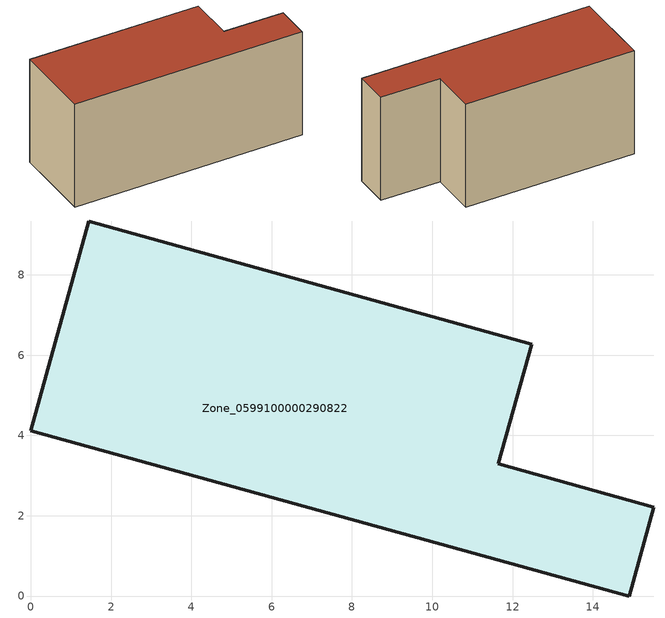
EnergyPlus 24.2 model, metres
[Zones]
Zone_0599100000290822
 floor ground (C_G): 1.44,9.34 12.47,6.27 11.65,3.3 15.52,2.21 14.91,0 0,4.12 z0
 wall outside (C_F): 12.47,6.27 1.44,9.34 0,4.12 14.91,0 15.52,2.21 11.65,3.3 12.47,6.27 z0:7.38
 roof outside (C_R): 14.91,0 15.52,2.21 11.65,3.3 12.47,6.27 1.44,9.34 0,4.12 z7.38
[BUILDING]
Pand.0599100000290822: North Axis=0; Terrain=City; Loads Convergence Tolerance Value=0.04; Temperature Convergence Tolerance Value=0.4; Solar Distribution=FullExterior; Maximum Number of Warmup Days=25; Minimum Number of Warmup Days=1
[Site:Location]
Rotterdam.The.Hague.AP_ZH_NLD Design_Conditions: Latitude=51.96; Longitude=4.45; Time Zone=1; Elevation=-4.5
[SITE:GROUNDTEMPERATURE:BUILDINGSURFACE]
18, 18, 18, 18, 18, 18, 18, 18, 18, 18, 18, 18
[MATERIAL] Thermal Absorptance=0.9; Solar Absorptance=0.7; Visible Absorptance=0.7
Name | Roughness | Thickness | Conductivity | Density | Specific Heat
G.TI.1975-1991 | MediumSmooth | 0.15 | 0.288461 | 540 | 1210
F.TI.1975-1991 | Rough | 0.3 | 0.230769 | 1920 | 840
R.TI.1975-1991 | MediumRough | 0.2 | 0.153846 | 1500 | 1000
[CONSTRUCTION]
C_G: G.TI.1975-1991
C_F: F.TI.1975-1991
C_R: R.TI.1975-1991
[ZONE]
Zone_0599100000290822: Type=1; Multiplier=1; Ceiling Height=Autocalculate; Volume=Autocalculate; Floor Area=autocalculate; Part of Total Floor Area=Yes
[ZONEINFILTRATION:DESIGNFLOWRATE]
Infil_Zone_0599100000290822: Zone or ZoneList or Space or SpaceList=Zone_0599100000290822; Schedule=AlwaysOn; Design Flow Rate Calculation Method=Flow/Area; Flow Rate per Floor Area=0.003; Constant Term Coefficient=1; Temperature Term Coefficient=0; Velocity Term Coefficient=0; Velocity Squared Term Coefficient=0
[HVACTEMPLATE:ZONE:IDEALLOADSAIRSYSTEM]
Zone_0599100000290822: Maximum Heating Supply Air Temperature=50; Minimum Cooling Supply Air Temperature=13; Maximum Heating Supply Air Humidity Ratio=0.0156; Minimum Cooling Supply Air Humidity Ratio=0.0077; Heating Limit=NoLimit; Cooling Limit=NoLimit; Dehumidification Control Type=ConstantSensibleHeatRatio; Cooling Sensible Heat Ratio=0.7; Dehumidification Setpoint=60; Humidification Control Type=None; Humidification Setpoint=30; Outdoor Air Method=None; Outdoor Air Flow Rate per Person=0.00944; Outdoor Air Flow Rate per Zone Floor Area=0; Outdoor Air Flow Rate per Zone=0; Demand Controlled Ventilation Type=None; Outdoor Air Economizer Type=NoEconomizer; Heat Recovery Type=None; Sensible Heat Recovery Effectiveness=0.7; Latent Heat Recovery Effectiveness=0.65
[ZONECONTROL:THERMOSTAT]
ThermostatControl_Zone_0599100000290822: Zone or ZoneList=Zone_0599100000290822; Control Type Schedule=DualSetpointControlType; Control 1=Thermostat_Zone_0599100000290822; Temperature Difference Between Cutout And Setpoint=0
[THERMOSTATSETPOINT:DUALSETPOINT]
Thermostat_Zone_0599100000290822: Heating Setpoint Temperature Schedule=HeatingSetpoint_Zone_0599100000290822; Cooling Setpoint Temperature Schedule=CoolingSetpoint_Zone_0599100000290822
[SCHEDULE:COMPACT]
HeatingSetpoint_Zone_0599100000290822: Through: 12/31, For: AllDays, Until: 24:00, 21
CoolingSetpoint_Zone_0599100000290822: Through: 12/31, For: AllDays, Until: 24:00, 24
DualSetpointControlType: Through: 12/31, For: AllDays, Until: 24:00, 4
AlwaysOn: Through: 12/31, For: AllDays, Until: 24:00, 1
